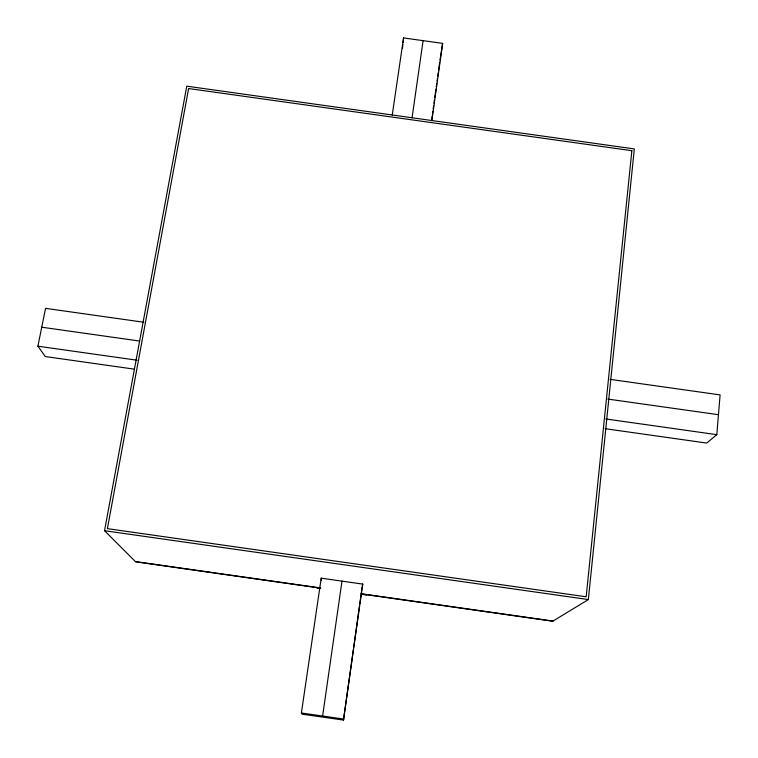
<?xml version="1.0" encoding="UTF-8"?>
<svg xmlns="http://www.w3.org/2000/svg" width="758" height="758" viewBox="0 0 758 758"><rect width="100%" height="100%" fill="white"/><g stroke="black" fill="none" stroke-linecap="round" stroke-linejoin="round"><path stroke-width="1.14" d="M605.074 428.687L706.712 443.07L716.803 434.666L720.1 394.899L610.048 379.351M402.526 48.01L402.877 44.646M403.104 42.401L403.559 37.919L442.644 43.377L431.87 120.664M361.746 594.035L552.696 621.238L588.35 599.569L634.313 148.919L186.771 86.175L104.528 530.704L135.654 561.83L320.748 588.199M321.24 578.079L301.39 712.994L302.167 714.178L343.478 720.081L353.332 649.729M353.664 647.389L359.415 606.343M359.747 604.003L361.718 589.932M343.478 720.081L362.769 583.992M431.7 119.565L432.183 116.059M432.515 113.728L432.837 111.398M433.159 109.057L433.652 105.552M433.974 103.221L434.467 99.715M434.789 97.384L435.926 89.207M436.248 86.876L436.741 83.371M437.063 81.04L437.394 78.699M437.717 76.368L438.209 72.863M438.531 70.532L439.668 62.355M322.614 716.035L342 581.035M412.058 117.888L423.097 40.648M392.237 115.112L403.559 37.919M440.01 60.081L442.644 43.377M361.888 588.672L362.75 584.096L321.231 578.183L321.345 580.552M134.119 369.127L45.29 356.554L37.9 346.188L45.565 308.354L143.821 322.245M607.821 399.068L718.461 414.711M41.747 327.21L139.444 341.024M605.794 418.956L716.803 434.666M37.9 346.188L137.094 360.23M104.528 530.704L588.35 599.569M135.388 561.564L320.217 587.895M361.159 593.722L552.999 621.058M316.967 587.981L319.885 588.388M361.632 594.338L366.502 595.03M301.39 712.994L343.848 719.067M631.859 150.69L586.171 596.783L107.39 528.648L188.619 88.544L631.859 150.69"/></g></svg>
